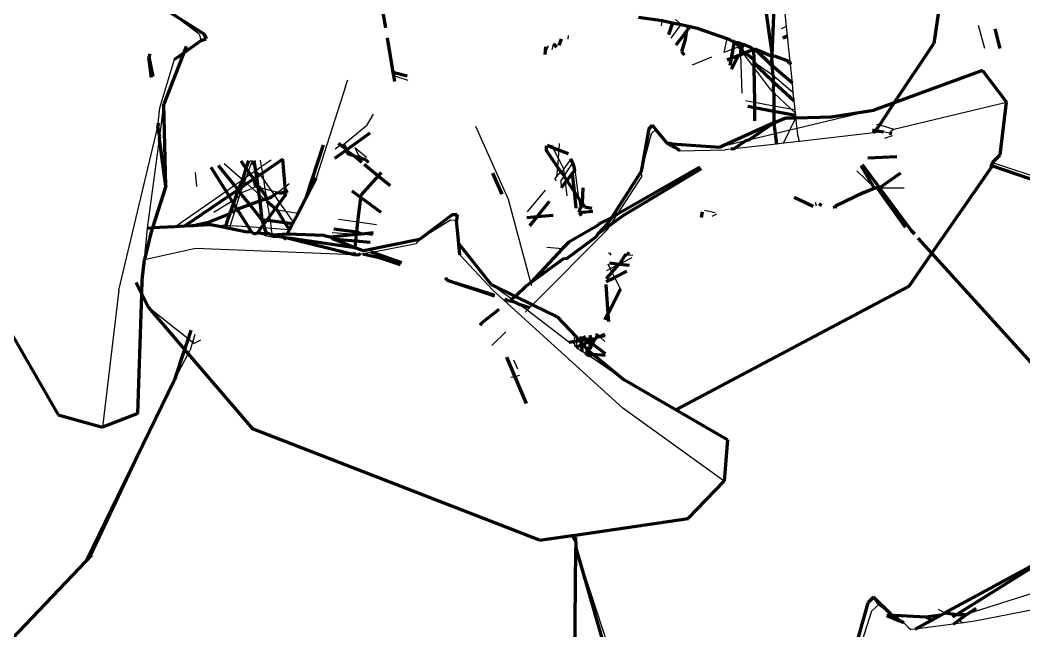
# Model space of a CAD drawing. Header units: millimetres. Extents: x 4307 to 31003, y 2809 to 20009.
# Drawn here: x 17306.02 to 17329.91, y 9336.18 to 9350.73 of the extents above; entities that cross this region are included whole.
import ezdxf

# ---------------------------------------------------------------- set-up
doc = ezdxf.new("R2010")
doc.units = ezdxf.units.MM
doc.layers.add('ProfileEdges', color=7, linetype='Continuous')

msp = doc.modelspace()

# ---------------------------------------------------------------- linework, layer by layer
for p, q in [((17324.261, 9350.574), (17324.162, 9351.529)), ((17310.282, 9350.391), (17309.594, 9350.908)), ((17321.624, 9350.74), (17321.756, 9350.621)), ((17321.286, 9350.593), (17321.303, 9350.719)), ((17321.514, 9350.301), (17321.756, 9350.621)), ((17321.914, 9350.504), (17321.894, 9350.592)), ((17321.936, 9350.583), (17321.914, 9350.504)), ((17324.261, 9350.574), (17324.133, 9350.522)), ((17324.284, 9350.353), (17324.261, 9350.574)), ((17328.983, 9350.05), (17328.831, 9350.601)), ((17310.282, 9350.391), (17310.334, 9350.245)), ((17319.069, 9350.361), (17319.062, 9350.271)), ((17322.84, 9350.293), (17322.773, 9349.955)), ((17324.349, 9349.733), (17324.284, 9350.353)), ((17318.515, 9349.908), (17318.6, 9350.125)), ((17318.719, 9350.163), (17318.681, 9350.018)), ((17322.985, 9350.04), (17322.773, 9349.955)), ((17323.117, 9350.093), (17322.985, 9350.04)), ((17323.117, 9350.093), (17323.012, 9350.181)), ((17323.168, 9350.113), (17323.117, 9350.093)), ((17323.168, 9350.113), (17323.166, 9350.173)), ((17323.245, 9350.144), (17323.168, 9350.113)), ((17323.209, 9350.072), (17323.168, 9350.113)), ((17309.347, 9348.637), (17309.7, 9349.796)), ((17322.475, 9349.844), (17322.017, 9349.656)), ((17323.209, 9348.985), (17323.176, 9349.911)), ((17323.485, 9349.605), (17323.238, 9349.936)), ((17323.927, 9349.415), (17323.483, 9349.73)), ((17323.888, 9349.067), (17323.485, 9349.605)), ((17324.352, 9349.702), (17324.349, 9349.733)), ((17324.355, 9349.673), (17324.352, 9349.702)), ((17324.402, 9349.224), (17324.355, 9349.673)), ((17314.907, 9349.409), (17315.248, 9349.3)), ((17324.425, 9348.997), (17323.966, 9349.382)), ((17313.765, 9349.145), (17313.071, 9346.96)), ((17313.765, 9349.145), (17313.822, 9349.302)), ((17323.888, 9349.067), (17323.939, 9349.019)), ((17324.425, 9348.997), (17324.402, 9349.224)), ((17323.965, 9348.995), (17324.366, 9348.617)), ((17324.446, 9348.8), (17324.425, 9348.997)), ((17309.31, 9348.276), (17309.347, 9348.637)), ((17309.349, 9347.948), (17309.444, 9348.724)), ((17323.288, 9348.811), (17323.498, 9348.773)), ((17323.498, 9348.773), (17323.964, 9348.689)), ((17323.964, 9348.689), (17324.366, 9348.617)), ((17324.366, 9348.617), (17324.467, 9348.599)), ((17324.366, 9348.617), (17324.476, 9348.514)), ((17324.467, 9348.599), (17324.446, 9348.8)), ((17324.476, 9348.514), (17324.467, 9348.599)), ((17326.814, 9348.128), (17329.499, 9348.772)), ((17314.425, 9348.49), (17314.266, 9348.22)), ((17324.344, 9348.105), (17324.488, 9348.398)), ((17324.481, 9348.463), (17324.476, 9348.514)), ((17324.488, 9348.398), (17324.481, 9348.463)), ((17324.514, 9348.146), (17324.488, 9348.398)), ((17326.343, 9348.586), (17324.514, 9348.146)), ((17308.369, 9344.298), (17309.302, 9348.196)), ((17313.721, 9347.767), (17314.266, 9348.22)), ((17317.649, 9346.452), (17316.869, 9348.196)), ((17321.15, 9348.122), (17321.043, 9348.018)), ((17324.514, 9348.146), (17324.344, 9348.105)), ((17324.53, 9347.991), (17324.514, 9348.146)), ((17326.408, 9348.251), (17326.488, 9348.237)), ((17326.488, 9348.237), (17326.814, 9348.128)), ((17326.753, 9348.088), (17326.814, 9348.128)), ((17309.055, 9345.771), (17309.342, 9347.891)), ((17321.043, 9348.018), (17320.803, 9347.12)), ((17323.994, 9348.021), (17323.359, 9347.868)), ((17324.344, 9348.105), (17323.994, 9348.021)), ((17324.193, 9347.795), (17324.344, 9348.105)), ((17324.571, 9347.838), (17324.53, 9347.991)), ((17326.342, 9348.041), (17324.571, 9347.838)), ((17326.568, 9348.066), (17326.342, 9348.041)), ((17326.711, 9348.039), (17326.568, 9348.066)), ((17326.779, 9347.976), (17326.596, 9347.905)), ((17326.753, 9348.088), (17326.711, 9348.039)), ((17313.523, 9347.66), (17313.651, 9347.756)), ((17313.651, 9347.756), (17313.721, 9347.767)), ((17313.989, 9347.693), (17314.066, 9347.522)), ((17313.989, 9347.693), (17314.269, 9347.467)), ((17318.668, 9347.756), (17318.704, 9347.685)), ((17318.704, 9347.685), (17318.827, 9347.441)), ((17318.856, 9347.79), (17318.843, 9347.631)), ((17321.722, 9347.612), (17322.801, 9347.635)), ((17323.285, 9347.85), (17322.683, 9347.705)), ((17322.938, 9347.651), (17322.801, 9347.635)), ((17324.024, 9347.775), (17323.012, 9347.66)), ((17324.193, 9347.795), (17324.024, 9347.775)), ((17324.571, 9347.838), (17324.193, 9347.795)), ((17311.763, 9347.239), (17311.997, 9347.402)), ((17314.066, 9347.522), (17314.259, 9347.404)), ((17318.827, 9347.441), (17318.81, 9347.236)), ((17318.843, 9347.631), (17318.827, 9347.441)), ((17318.827, 9347.441), (17318.962, 9347.177)), ((17318.962, 9347.177), (17319.131, 9347.408)), ((17311.313, 9346.926), (17310.876, 9347.307)), ((17311.455, 9347.122), (17311.532, 9347.333)), ((17311.501, 9347.378), (17311.549, 9347.38)), ((17311.549, 9347.38), (17311.532, 9347.333)), ((17311.532, 9347.333), (17311.609, 9347.223)), ((17311.622, 9347.141), (17311.763, 9347.239)), ((17311.739, 9347.389), (17311.763, 9347.239)), ((17311.763, 9347.239), (17311.788, 9347.084)), ((17318.81, 9347.236), (17318.791, 9346.997)), ((17318.891, 9347.118), (17318.962, 9347.177)), ((17318.98, 9347.03), (17318.962, 9347.177)), ((17318.98, 9347.03), (17319.168, 9347.32)), ((17319.233, 9347.169), (17319.201, 9347.243)), ((17319.324, 9346.481), (17319.233, 9347.169)), ((17329.164, 9347.339), (17331.461, 9346.569)), ((17310.193, 9347.096), (17310.22, 9346.765)), ((17311.124, 9346.794), (17311.313, 9346.926)), ((17311.313, 9346.926), (17311.408, 9346.992)), ((17311.367, 9346.879), (17311.313, 9346.926)), ((17311.367, 9346.879), (17311.408, 9346.992)), ((17311.408, 9346.992), (17311.455, 9347.122)), ((17311.408, 9346.992), (17311.502, 9347.057)), ((17311.502, 9347.057), (17311.622, 9347.141)), ((17311.622, 9347.141), (17311.733, 9347.046)), ((17311.733, 9347.046), (17311.813, 9346.931)), ((17311.788, 9347.084), (17311.813, 9346.931)), ((17311.813, 9346.931), (17311.995, 9346.671)), ((17311.813, 9346.931), (17311.849, 9346.711)), ((17318.748, 9346.947), (17318.791, 9346.997)), ((17318.748, 9346.947), (17318.782, 9346.9)), ((17318.791, 9346.997), (17318.891, 9347.118)), ((17318.889, 9346.889), (17318.98, 9347.03)), ((17320.238, 9346.104), (17320.813, 9346.989)), ((17320.803, 9347.12), (17320.813, 9346.989)), ((17325.935, 9347.139), (17326.345, 9346.752)), ((17310.924, 9346.655), (17311.124, 9346.794)), ((17311.27, 9346.61), (17311.327, 9346.769)), ((17311.55, 9346.72), (17311.27, 9346.61)), ((17311.327, 9346.769), (17311.367, 9346.879)), ((17311.42, 9346.833), (17311.367, 9346.879)), ((17311.55, 9346.72), (17311.42, 9346.833)), ((17311.631, 9346.77), (17311.55, 9346.72)), ((17311.708, 9346.582), (17311.55, 9346.72)), ((17311.725, 9346.745), (17311.849, 9346.711)), ((17311.849, 9346.711), (17311.995, 9346.671)), ((17311.849, 9346.711), (17311.878, 9346.529)), ((17312.153, 9346.627), (17312.33, 9346.761)), ((17312.33, 9346.761), (17312.426, 9346.833)), ((17318.096, 9346.16), (17318.528, 9346.682)), ((17318.889, 9346.889), (17318.901, 9346.736)), ((17319.04, 9346.543), (17319, 9346.866)), ((17326.478, 9346.734), (17327.062, 9346.733)), ((17309.709, 9345.807), (17310.924, 9346.655)), ((17311.133, 9346.459), (17311.071, 9346.42)), ((17311.24, 9346.526), (17311.133, 9346.459)), ((17311.24, 9346.526), (17311.16, 9346.277)), ((17311.25, 9346.555), (17311.24, 9346.526)), ((17311.25, 9346.555), (17311.27, 9346.61)), ((17311.84, 9346.466), (17311.708, 9346.582)), ((17311.896, 9346.418), (17311.84, 9346.466)), ((17311.995, 9346.671), (17312.153, 9346.627)), ((17311.995, 9346.671), (17312.069, 9346.564)), ((17312.069, 9346.564), (17312.2, 9346.378)), ((17312.225, 9346.608), (17312.346, 9346.575)), ((17318.173, 9344.505), (17317.649, 9346.452)), ((17319.361, 9346.254), (17319.324, 9346.481)), ((17311.071, 9346.42), (17310.637, 9346.149)), ((17311.16, 9346.277), (17311.138, 9346.208)), ((17311.896, 9346.418), (17311.956, 9346.049)), ((17312.139, 9346.206), (17312.34, 9346.176)), ((17312.2, 9346.378), (17312.34, 9346.176)), ((17324.979, 9346.299), (17324.956, 9346.388)), ((17311.123, 9346.162), (17311.019, 9345.837)), ((17311.956, 9346.049), (17311.972, 9345.949)), ((17312.34, 9346.176), (17312.639, 9346.132)), ((17312.34, 9346.176), (17312.525, 9345.913)), ((17313.601, 9345.991), (17314.064, 9345.923)), ((17316.265, 9345.965), (17315.528, 9345.5)), ((17316.407, 9345.955), (17316.265, 9345.965)), ((17320.081, 9345.862), (17320.238, 9346.104)), ((17322.567, 9346.136), (17322.31, 9346.192)), ((17322.6, 9346.11), (17322.485, 9346.051)), ((17308.98, 9345.03), (17309.055, 9345.771)), ((17310.84, 9345.849), (17310.917, 9345.844)), ((17310.917, 9345.844), (17311.019, 9345.837)), ((17311.019, 9345.837), (17310.996, 9345.765)), ((17311.019, 9345.837), (17311.453, 9345.809)), ((17311.453, 9345.809), (17311.764, 9345.789)), ((17311.764, 9345.789), (17311.831, 9345.785)), ((17311.831, 9345.785), (17312.001, 9345.774)), ((17311.972, 9345.949), (17312.001, 9345.774)), ((17312.001, 9345.774), (17312.437, 9345.745)), ((17312.028, 9345.603), (17312.001, 9345.774)), ((17314.064, 9345.923), (17314.502, 9345.858)), ((17318.22, 9343.948), (17320.003, 9345.742)), ((17320.003, 9345.742), (17320.081, 9345.862)), ((17311.861, 9345.59), (17311.732, 9345.653)), ((17312.036, 9345.554), (17311.861, 9345.59)), ((17312.028, 9345.603), (17312.036, 9345.554)), ((17312.337, 9345.553), (17312.036, 9345.554)), ((17313.451, 9345.673), (17314.03, 9345.627)), ((17315.528, 9345.5), (17315.45, 9345.404)), ((17308.98, 9345.03), (17310.2, 9345.296)), ((17310.2, 9345.296), (17313.975, 9345.142)), ((17314.4, 9345.199), (17315.45, 9345.404)), ((17318.556, 9345.322), (17318.932, 9345.287)), ((17314.125, 9345.172), (17314.177, 9345.16)), ((17314.177, 9345.16), (17314.371, 9345.209)), ((17316.491, 9345.134), (17317.274, 9344.294)), ((17320.022, 9345.183), (17320.081, 9345.177)), ((17320.091, 9345.153), (17320.06, 9345.131)), ((17320.582, 9345.07), (17320.289, 9344.919)), ((17320.468, 9345.14), (17320.602, 9345.128)), ((17320.068, 9344.805), (17319.977, 9344.759)), ((17320.009, 9344.922), (17320.068, 9344.805)), ((17320.265, 9344.907), (17320.068, 9344.805)), ((17320.068, 9344.805), (17320.107, 9344.727)), ((17320.107, 9344.727), (17320.171, 9344.6)), ((17320.171, 9344.6), (17320.312, 9344.319)), ((17308.369, 9344.298), (17307.984, 9341.032)), ((17317.724, 9344.08), (17317.237, 9344.43)), ((17320.371, 9341.489), (17317.274, 9344.294)), ((17318.201, 9344.401), (17318.18, 9344.48)), ((17317.779, 9344.02), (17317.724, 9344.08)), ((17310.02, 9343.136), (17309.078, 9343.885)), ((17318.09, 9343.817), (17317.874, 9343.972)), ((17318.042, 9343.769), (17318.09, 9343.817)), ((17318.09, 9343.817), (17318.152, 9343.88)), ((17319.085, 9343.057), (17318.09, 9343.817)), ((17318.152, 9343.88), (17318.22, 9343.948)), ((17310.125, 9343.053), (17310.02, 9343.136)), ((17310.185, 9343.241), (17310.125, 9343.053)), ((17310.313, 9343.109), (17310.162, 9343.024)), ((17317.253, 9342.975), (17317.582, 9343.306)), ((17319.209, 9343.164), (17319.214, 9343.079)), ((17319.276, 9343.09), (17319.265, 9343.173)), ((17319.457, 9343.169), (17319.453, 9343.203)), ((17319.475, 9343.025), (17319.463, 9343.122)), ((17319.758, 9343.217), (17319.721, 9343.245)), ((17319.941, 9343.077), (17319.822, 9343.181)), ((17310.125, 9343.053), (17310.06, 9342.849)), ((17310.162, 9343.024), (17310.125, 9343.053)), ((17319.219, 9343.007), (17319.137, 9343.066)), ((17319.214, 9343.079), (17319.219, 9343.007)), ((17319.219, 9343.007), (17319.222, 9342.963)), ((17319.268, 9342.932), (17319.222, 9342.963)), ((17319.268, 9342.932), (17319.276, 9343.09)), ((17319.268, 9342.932), (17319.403, 9342.839)), ((17319.486, 9342.932), (17319.475, 9343.025)), ((17319.502, 9342.803), (17319.486, 9342.932)), ((17309.696, 9342.158), (17310.025, 9342.777)), ((17310.025, 9342.777), (17310.06, 9342.849)), ((17317.763, 9342.639), (17317.86, 9342.42)), ((17319.482, 9342.785), (17319.403, 9342.839)), ((17320.401, 9342.158), (17319.563, 9342.73)), ((17307.733, 9337.987), (17309.696, 9342.158)), ((17317.796, 9342.234), (17317.705, 9342.214)), ((17317.909, 9342.26), (17317.796, 9342.234)), ((17322.78, 9339.747), (17320.371, 9341.489)), ((17319.23, 9338.463), (17319.247, 9338.405)), ((17319.246, 9338.163), (17320.039, 9335.735)), ((17334.394, 9337.507), (17328.744, 9336.411)), ((17330.328, 9337.145), (17328.582, 9336.587)), ((17326.451, 9336.802), (17326.33, 9336.983)), ((17325.87, 9335.312), (17326.29, 9336.655)), ((17326.29, 9336.655), (17326.451, 9336.802)), ((17326.779, 9336.551), (17326.451, 9336.802)), ((17327.87, 9336.695), (17328.031, 9336.61)), ((17328.362, 9336.434), (17328.471, 9336.376)), ((17328.744, 9336.411), (17328.471, 9336.376)), ((17327.155, 9336.27), (17327.056, 9336.376)), ((17327.155, 9336.27), (17327.223, 9336.213)), ((17327.324, 9336.226), (17327.223, 9336.213)), ((17328.235, 9336.345), (17327.324, 9336.226)), ((17328.471, 9336.376), (17328.235, 9336.345))]:
    msp.add_line(p, q)
at = {"layer": 'ProfileEdges', "lineweight": 211}
for p, q in [((17328.937, 9358.08), (17327.767, 9350.174)), ((17323.724, 9351.274), (17323.921, 9349.895)), ((17314.609, 9351.19), (17314.717, 9350.546)), ((17323.921, 9349.895), (17323.97, 9351.03)), ((17309.594, 9350.908), (17310.399, 9350.402)), ((17320.741, 9350.798), (17321.303, 9350.719)), ((17321.303, 9350.719), (17321.547, 9350.666)), ((17321.547, 9350.666), (17321.457, 9350.374)), ((17321.547, 9350.666), (17321.756, 9350.621)), ((17321.756, 9350.621), (17321.894, 9350.592)), ((17321.874, 9350.452), (17321.914, 9350.504)), ((17321.894, 9350.592), (17321.969, 9350.576)), ((17321.969, 9350.576), (17321.914, 9350.504)), ((17321.969, 9350.576), (17322.139, 9350.539)), ((17322.139, 9350.539), (17322.84, 9350.293)), ((17329.347, 9350.052), (17329.228, 9350.521)), ((17310.334, 9350.245), (17310.45, 9350.282)), ((17310.399, 9350.402), (17310.45, 9350.282)), ((17314.756, 9350.309), (17314.893, 9349.492)), ((17318.85, 9350.13), (17318.91, 9350.281)), ((17321.638, 9350.142), (17321.874, 9350.452)), ((17321.848, 9350.27), (17321.766, 9349.977)), ((17321.874, 9350.452), (17321.848, 9350.27)), ((17322.84, 9350.293), (17322.909, 9350.268)), ((17322.909, 9350.268), (17322.951, 9350.232)), ((17324.174, 9350.309), (17324.284, 9350.353)), ((17309.918, 9349.95), (17310.334, 9350.245)), ((17309.978, 9350.103), (17309.918, 9349.95)), ((17318.531, 9350.09), (17318.515, 9349.908)), ((17318.719, 9350.163), (17318.787, 9350.089)), ((17322.985, 9350.04), (17322.944, 9349.818)), ((17322.951, 9350.232), (17323.02, 9350.226)), ((17323.012, 9350.181), (17322.985, 9350.04)), ((17323.02, 9350.226), (17323.012, 9350.181)), ((17323.02, 9350.226), (17323.042, 9350.198)), ((17323.042, 9350.198), (17323.112, 9350.193)), ((17323.112, 9350.193), (17323.137, 9350.162)), ((17323.112, 9350.193), (17323.166, 9350.173)), ((17323.137, 9350.162), (17323.117, 9350.093)), ((17323.117, 9350.093), (17323.189, 9350.033)), ((17323.166, 9350.173), (17323.245, 9350.144)), ((17323.173, 9350), (17323.189, 9350.033)), ((17323.189, 9350.033), (17323.209, 9350.072)), ((17323.189, 9350.033), (17323.238, 9349.936)), ((17323.209, 9350.072), (17323.245, 9350.144)), ((17323.245, 9350.144), (17323.405, 9350.085)), ((17323.283, 9349.954), (17323.479, 9350.032)), ((17323.405, 9350.085), (17323.479, 9350.032)), ((17323.478, 9350.058), (17323.479, 9350.032)), ((17323.479, 9350.032), (17323.513, 9350.045)), ((17323.479, 9350.032), (17323.482, 9349.787)), ((17323.513, 9350.045), (17323.919, 9349.641)), ((17323.513, 9350.045), (17323.92, 9349.866)), ((17326.824, 9348.762), (17327.767, 9350.174)), ((17309.114, 9349.922), (17309.086, 9349.843)), ((17309.149, 9349.365), (17309.086, 9349.843)), ((17309.086, 9349.843), (17309.178, 9349.388)), ((17309.918, 9349.95), (17309.444, 9348.724)), ((17309.7, 9349.796), (17309.8, 9349.864)), ((17309.8, 9349.864), (17309.918, 9349.95)), ((17321.766, 9349.977), (17321.824, 9349.904)), ((17322.851, 9349.782), (17322.944, 9349.818)), ((17322.944, 9349.818), (17322.911, 9349.648)), ((17322.944, 9349.818), (17323.116, 9349.887)), ((17322.951, 9349.56), (17323.116, 9349.887)), ((17323.116, 9349.887), (17323.176, 9349.911)), ((17323.176, 9349.911), (17323.173, 9350)), ((17323.176, 9349.911), (17323.238, 9349.936)), ((17323.238, 9349.936), (17323.283, 9349.954)), ((17323.283, 9349.954), (17323.482, 9349.787)), ((17323.482, 9349.787), (17323.483, 9349.73)), ((17323.915, 9349.762), (17323.92, 9349.866)), ((17323.92, 9349.866), (17323.921, 9349.895)), ((17323.92, 9349.866), (17323.967, 9349.878)), ((17323.967, 9349.878), (17324.28, 9349.763)), ((17323.483, 9349.73), (17323.601, 9349.583)), ((17323.483, 9349.73), (17323.485, 9349.605)), ((17323.485, 9349.605), (17323.498, 9348.773)), ((17323.931, 9349.278), (17323.601, 9349.583)), ((17323.915, 9349.762), (17323.919, 9349.641)), ((17323.919, 9349.641), (17323.927, 9349.415)), ((17324.402, 9349.224), (17323.919, 9349.641)), ((17324.28, 9349.763), (17324.349, 9349.733)), ((17324.28, 9349.763), (17324.32, 9349.714)), ((17324.32, 9349.714), (17324.352, 9349.702)), ((17324.355, 9349.673), (17324.349, 9349.733)), ((17314.893, 9349.492), (17315.231, 9349.399)), ((17314.893, 9349.492), (17314.907, 9349.409)), ((17314.907, 9349.409), (17314.93, 9349.265)), ((17323.966, 9349.382), (17323.927, 9349.415)), ((17323.966, 9349.382), (17323.931, 9349.278)), ((17328.927, 9349.53), (17326.824, 9348.762)), ((17328.927, 9349.53), (17329.499, 9348.772)), ((17323.965, 9349.246), (17323.931, 9349.278)), ((17323.965, 9349.246), (17323.939, 9349.019)), ((17324.446, 9348.8), (17323.965, 9349.246)), ((17323.939, 9349.019), (17323.965, 9348.995)), ((17323.965, 9348.995), (17323.964, 9348.689)), ((17309.488, 9346.776), (17309.444, 9348.724)), ((17323.346, 9348.682), (17323.43, 9348.663)), ((17323.43, 9348.663), (17323.5, 9348.65)), ((17323.498, 9348.773), (17323.5, 9348.65)), ((17323.5, 9348.65), (17323.505, 9348.328)), ((17323.5, 9348.65), (17323.964, 9348.562)), ((17323.964, 9348.689), (17323.964, 9348.562)), ((17326.824, 9348.762), (17326.343, 9348.586)), ((17326.488, 9348.237), (17326.824, 9348.762)), ((17329.345, 9347.523), (17329.499, 9348.772)), ((17323.964, 9348.562), (17323.963, 9348.278)), ((17323.963, 9348.278), (17324.248, 9348.402)), ((17323.964, 9348.562), (17324.481, 9348.463)), ((17324.248, 9348.402), (17324.488, 9348.398)), ((17324.488, 9348.398), (17325.326, 9348.421)), ((17325.326, 9348.421), (17326.343, 9348.586)), ((17309.31, 9348.276), (17309.302, 9348.196)), ((17309.349, 9347.948), (17309.302, 9348.196)), ((17320.988, 9348.135), (17320.803, 9347.12)), ((17320.988, 9348.135), (17321.074, 9348.229)), ((17321.15, 9348.122), (17321.074, 9348.229)), ((17321.428, 9347.788), (17321.15, 9348.122)), ((17323.963, 9348.278), (17322.683, 9347.705)), ((17323.359, 9347.868), (17323.963, 9348.278)), ((17323.963, 9348.278), (17323.994, 9348.021)), ((17326.312, 9348.115), (17326.383, 9348.102)), ((17326.383, 9348.102), (17326.488, 9348.237)), ((17309.342, 9347.891), (17309.349, 9347.948)), ((17309.488, 9346.776), (17309.342, 9347.891)), ((17313.781, 9347.634), (17314.357, 9348.047)), ((17323.994, 9348.021), (17324.024, 9347.775)), ((17326.342, 9348.041), (17326.383, 9348.102)), ((17326.383, 9348.102), (17326.568, 9348.066)), ((17326.711, 9348.039), (17326.767, 9348.029)), ((17313.239, 9347.746), (17312.825, 9346.488)), ((17313.512, 9347.441), (17313.781, 9347.634)), ((17313.597, 9347.801), (17313.651, 9347.756)), ((17313.651, 9347.756), (17313.77, 9347.659)), ((17313.721, 9347.767), (17313.77, 9347.659)), ((17313.77, 9347.659), (17313.781, 9347.634)), ((17313.781, 9347.634), (17313.821, 9347.545)), ((17313.781, 9347.634), (17313.965, 9347.499)), ((17318.542, 9347.733), (17318.542, 9347.629)), ((17318.704, 9347.685), (17318.568, 9347.738)), ((17318.843, 9347.631), (17318.704, 9347.685)), ((17321.428, 9347.788), (17321.505, 9347.805)), ((17321.536, 9347.723), (17321.428, 9347.788)), ((17321.505, 9347.805), (17321.533, 9347.781)), ((17321.533, 9347.781), (17322.683, 9347.705)), ((17321.536, 9347.723), (17321.622, 9347.691)), ((17321.722, 9347.612), (17321.622, 9347.691)), ((17323.012, 9347.66), (17322.938, 9347.651)), ((17323.012, 9347.66), (17323.285, 9347.85)), ((17323.359, 9347.868), (17323.285, 9347.85)), ((17312.275, 9347.416), (17311.788, 9347.084)), ((17312.33, 9346.761), (17312.275, 9347.416)), ((17313.965, 9347.499), (17313.821, 9347.545)), ((17314.002, 9347.469), (17313.965, 9347.499)), ((17314.259, 9347.404), (17314.002, 9347.469)), ((17314.002, 9347.469), (17314.152, 9347.345)), ((17314.259, 9347.404), (17314.31, 9347.339)), ((17318.81, 9347.236), (17318.542, 9347.629)), ((17319.075, 9347.54), (17318.843, 9347.631)), ((17319.119, 9347.435), (17319.131, 9347.408)), ((17319.131, 9347.408), (17319.168, 9347.32)), ((17326.2, 9347.447), (17326.891, 9347.482)), ((17329.164, 9347.339), (17329.345, 9347.523)), ((17310.924, 9346.655), (17310.574, 9347.214)), ((17311.124, 9346.794), (17310.748, 9347.268)), ((17311.398, 9347.203), (17311.281, 9347.367)), ((17311.398, 9347.203), (17311.313, 9346.926)), ((17311.459, 9347.376), (17311.398, 9347.203)), ((17311.455, 9347.122), (17311.398, 9347.203)), ((17311.585, 9347.382), (17311.609, 9347.223)), ((17311.609, 9347.223), (17311.622, 9347.141)), ((17314.215, 9347.294), (17314.548, 9347.021)), ((17318.891, 9347.118), (17318.81, 9347.236)), ((17319.168, 9347.32), (17319.201, 9347.243)), ((17319.201, 9347.243), (17319.216, 9347.148)), ((17319.233, 9347.169), (17319.216, 9347.148)), ((17322.2, 9347.228), (17320.238, 9346.104)), ((17320.375, 9346.076), (17322.24, 9347.196)), ((17326.345, 9346.752), (17326.04, 9347.261)), ((17326.064, 9347.289), (17326.478, 9346.734)), ((17327.723, 9345.18), (17329.162, 9347.259)), ((17329.105, 9347.279), (17329.162, 9347.259)), ((17329.162, 9347.259), (17329.164, 9347.339)), ((17329.162, 9347.259), (17331.74, 9346.369)), ((17311.313, 9346.926), (17311.212, 9346.683)), ((17311.583, 9346.944), (17311.42, 9346.833)), ((17311.502, 9347.057), (17311.455, 9347.122)), ((17311.583, 9346.944), (17311.502, 9347.057)), ((17311.646, 9346.986), (17311.583, 9346.944)), ((17311.631, 9346.77), (17311.583, 9346.944)), ((17311.622, 9347.141), (17311.646, 9346.986)), ((17311.733, 9347.046), (17311.646, 9346.986)), ((17311.646, 9346.986), (17311.681, 9346.757)), ((17311.788, 9347.084), (17311.733, 9347.046)), ((17313.071, 9346.96), (17312.825, 9346.488)), ((17314.548, 9347.021), (17314.136, 9346.558)), ((17314.615, 9347.096), (17314.548, 9347.021)), ((17314.548, 9347.021), (17314.827, 9346.791)), ((17317.267, 9347.082), (17317.486, 9346.579)), ((17318.98, 9347.03), (17318.891, 9347.118)), ((17318.986, 9346.977), (17318.98, 9347.03)), ((17319.033, 9346.909), (17318.986, 9346.977)), ((17319.16, 9347.073), (17319.033, 9346.909)), ((17319.216, 9347.148), (17319.16, 9347.073)), ((17319.16, 9347.073), (17319.206, 9346.655)), ((17320.803, 9347.12), (17320.096, 9346.023)), ((17326.478, 9346.734), (17326.981, 9347.088)), ((17309.488, 9346.776), (17309.176, 9345.777)), ((17311.212, 9346.683), (17310.995, 9346.542)), ((17311.212, 9346.683), (17311.124, 9346.794)), ((17311.212, 9346.683), (17311.133, 9346.459)), ((17311.327, 9346.769), (17311.212, 9346.683)), ((17311.27, 9346.61), (17311.212, 9346.683)), ((17311.42, 9346.833), (17311.327, 9346.769)), ((17311.631, 9346.77), (17311.681, 9346.757)), ((17311.681, 9346.757), (17311.725, 9346.745)), ((17311.681, 9346.757), (17311.708, 9346.582)), ((17311.878, 9346.529), (17311.725, 9346.745)), ((17312.339, 9346.65), (17312.33, 9346.761)), ((17319, 9346.866), (17318.901, 9346.736)), ((17319.033, 9346.909), (17319, 9346.866)), ((17319.206, 9346.655), (17319.033, 9346.909)), ((17319.417, 9346.735), (17319.396, 9346.376)), ((17326.106, 9346.626), (17326.365, 9346.734)), ((17326.345, 9346.752), (17326.365, 9346.734)), ((17326.365, 9346.734), (17326.417, 9346.734)), ((17327.094, 9345.787), (17326.417, 9346.734)), ((17326.417, 9346.734), (17326.478, 9346.734)), ((17326.478, 9346.734), (17327.24, 9345.713)), ((17310.995, 9346.542), (17309.938, 9345.82)), ((17310.995, 9346.542), (17310.924, 9346.655)), ((17311.071, 9346.42), (17310.995, 9346.542)), ((17311.133, 9346.459), (17311.101, 9346.371)), ((17311.487, 9346.336), (17311.27, 9346.61)), ((17311.708, 9346.582), (17311.732, 9346.426)), ((17311.732, 9346.426), (17311.84, 9346.466)), ((17311.84, 9346.466), (17311.886, 9346.483)), ((17311.886, 9346.483), (17311.878, 9346.529)), ((17311.896, 9346.418), (17311.886, 9346.483)), ((17311.886, 9346.483), (17311.914, 9346.479)), ((17311.914, 9346.479), (17312.007, 9346.517)), ((17312.007, 9346.517), (17312.069, 9346.564)), ((17312.069, 9346.564), (17312.153, 9346.627)), ((17312.153, 9346.627), (17312.225, 9346.608)), ((17312.346, 9346.575), (17312.2, 9346.378)), ((17312.225, 9346.608), (17312.339, 9346.65)), ((17312.339, 9346.65), (17312.393, 9346.67)), ((17312.346, 9346.575), (17312.339, 9346.65)), ((17312.825, 9346.488), (17312.639, 9346.132)), ((17313.917, 9346.663), (17314.13, 9346.506)), ((17314.064, 9345.923), (17314.13, 9346.506)), ((17314.13, 9346.506), (17314.136, 9346.558)), ((17314.13, 9346.506), (17314.605, 9346.155)), ((17319.206, 9346.655), (17319.251, 9346.251)), ((17319.324, 9346.481), (17319.206, 9346.655)), ((17319.396, 9346.376), (17319.324, 9346.481)), ((17324.899, 9346.292), (17324.449, 9346.503)), ((17326.106, 9346.626), (17325.427, 9346.296)), ((17311.101, 9346.371), (17311.029, 9346.168)), ((17311.101, 9346.371), (17311.071, 9346.42)), ((17311.16, 9346.277), (17311.101, 9346.371)), ((17311.138, 9346.208), (17311.123, 9346.162)), ((17311.138, 9346.208), (17311.191, 9346.227)), ((17311.191, 9346.227), (17311.16, 9346.277)), ((17311.191, 9346.227), (17311.487, 9346.336)), ((17311.453, 9345.809), (17311.191, 9346.227)), ((17311.487, 9346.336), (17311.732, 9346.426)), ((17311.774, 9345.975), (17311.487, 9346.336)), ((17311.732, 9346.426), (17311.774, 9345.975)), ((17311.896, 9346.418), (17312.099, 9346.241)), ((17312.099, 9346.241), (17311.956, 9346.049)), ((17312.2, 9346.378), (17312.099, 9346.241)), ((17312.139, 9346.206), (17312.099, 9346.241)), ((17312.326, 9345.902), (17312.139, 9346.206)), ((17318.614, 9346.405), (17318.325, 9346.048)), ((17319.327, 9346.146), (17319.361, 9346.254)), ((17319.396, 9346.376), (17319.361, 9346.254)), ((17319.465, 9346.274), (17319.396, 9346.376)), ((17319.626, 9346.245), (17319.465, 9346.274)), ((17325.089, 9346.357), (17325.044, 9346.306)), ((17325.377, 9346.267), (17325.427, 9346.296)), ((17325.427, 9346.296), (17325.42, 9346.25)), ((17311.011, 9346.117), (17310.536, 9345.927)), ((17310.958, 9345.968), (17310.917, 9345.844)), ((17311.011, 9346.117), (17310.958, 9345.968)), ((17311.011, 9346.117), (17311.029, 9346.168)), ((17311.029, 9346.168), (17311.123, 9346.162)), ((17311.774, 9345.975), (17311.819, 9345.864)), ((17311.89, 9345.959), (17311.774, 9345.975)), ((17311.89, 9345.959), (17311.819, 9345.864)), ((17311.956, 9346.049), (17311.89, 9345.959)), ((17311.972, 9345.949), (17311.89, 9345.959)), ((17312.639, 9346.132), (17312.525, 9345.913)), ((17316.303, 9346.088), (17315.528, 9345.5)), ((17316.423, 9346.088), (17316.303, 9346.088)), ((17316.423, 9346.088), (17316.407, 9345.955)), ((17318.086, 9346.024), (17318.325, 9346.048)), ((17318.325, 9346.048), (17318.149, 9345.83)), ((17318.325, 9346.048), (17318.712, 9346.086)), ((17319.327, 9346.146), (17319.655, 9346.178)), ((17319.327, 9346.146), (17319.378, 9346.075)), ((17320.096, 9346.023), (17319.786, 9345.869)), ((17320.096, 9346.023), (17320.014, 9345.894)), ((17320.081, 9345.862), (17320.375, 9346.076)), ((17320.238, 9346.104), (17320.096, 9346.023)), ((17322.255, 9346.161), (17322.229, 9346.026)), ((17309.055, 9345.771), (17309.176, 9345.777)), ((17309.176, 9345.777), (17309.137, 9345.653)), ((17309.709, 9345.807), (17309.176, 9345.777)), ((17309.938, 9345.82), (17309.709, 9345.807)), ((17310.113, 9345.83), (17309.938, 9345.82)), ((17310.113, 9345.83), (17310.536, 9345.927)), ((17310.392, 9345.846), (17310.113, 9345.83)), ((17310.392, 9345.846), (17310.536, 9345.927)), ((17310.554, 9345.855), (17310.392, 9345.846)), ((17310.897, 9345.785), (17310.554, 9345.855)), ((17310.917, 9345.844), (17310.897, 9345.785)), ((17310.996, 9345.765), (17310.897, 9345.785)), ((17311.416, 9345.68), (17310.996, 9345.765)), ((17311.529, 9345.688), (17311.453, 9345.809)), ((17311.764, 9345.789), (17311.671, 9345.664)), ((17311.819, 9345.864), (17311.764, 9345.789)), ((17311.819, 9345.864), (17311.831, 9345.785)), ((17311.831, 9345.785), (17311.883, 9345.65)), ((17312.326, 9345.902), (17311.972, 9345.949)), ((17312.506, 9345.878), (17312.326, 9345.902)), ((17312.437, 9345.745), (17312.326, 9345.902)), ((17312.437, 9345.745), (17312.377, 9345.631)), ((17312.506, 9345.878), (17312.437, 9345.745)), ((17312.525, 9345.913), (17312.506, 9345.878)), ((17314.036, 9345.674), (17313.486, 9345.747)), ((17314.036, 9345.674), (17314.064, 9345.923)), ((17316.464, 9345.403), (17316.407, 9345.955)), ((17319.77, 9345.836), (17319.082, 9345.442)), ((17320.014, 9345.894), (17319.77, 9345.636)), ((17319.77, 9345.836), (17319.786, 9345.869)), ((17319.77, 9345.636), (17320.081, 9345.862)), ((17309.137, 9345.653), (17308.98, 9345.03)), ((17311.529, 9345.688), (17311.416, 9345.68)), ((17311.551, 9345.652), (17311.529, 9345.688)), ((17311.648, 9345.633), (17311.551, 9345.652)), ((17311.671, 9345.664), (17311.648, 9345.633)), ((17311.732, 9345.653), (17311.671, 9345.664)), ((17311.855, 9345.632), (17311.732, 9345.653)), ((17311.883, 9345.65), (17311.855, 9345.632)), ((17311.883, 9345.65), (17311.861, 9345.59)), ((17311.954, 9345.635), (17311.883, 9345.65)), ((17311.954, 9345.635), (17312.028, 9345.603)), ((17312.377, 9345.631), (17312.028, 9345.603)), ((17312.028, 9345.603), (17312.337, 9345.553)), ((17312.337, 9345.553), (17312.308, 9345.499)), ((17312.337, 9345.553), (17312.414, 9345.537)), ((17313.263, 9345.596), (17312.377, 9345.631)), ((17313.994, 9345.305), (17312.414, 9345.537)), ((17312.414, 9345.537), (17313.975, 9345.142)), ((17313.263, 9345.596), (17313.401, 9345.565)), ((17313.401, 9345.565), (17314.03, 9345.627)), ((17313.401, 9345.565), (17313.488, 9345.506)), ((17313.53, 9345.503), (17313.488, 9345.506)), ((17314.012, 9345.462), (17313.53, 9345.503)), ((17313.53, 9345.503), (17313.994, 9345.305)), ((17314.012, 9345.462), (17314.03, 9345.627)), ((17314.03, 9345.627), (17314.036, 9345.674)), ((17314.03, 9345.627), (17314.14, 9345.637)), ((17314.14, 9345.637), (17314.036, 9345.674)), ((17314.14, 9345.637), (17314.239, 9345.647)), ((17315.528, 9345.5), (17314.193, 9345.232)), ((17314.239, 9345.647), (17314.435, 9345.666)), ((17314.42, 9345.623), (17314.239, 9345.647)), ((17319.031, 9345.051), (17319.739, 9345.575)), ((17319.77, 9345.636), (17319.739, 9345.575)), ((17327.314, 9345.631), (17327.24, 9345.713)), ((17327.723, 9345.18), (17327.399, 9345.537)), ((17313.994, 9345.305), (17314.012, 9345.462)), ((17314.193, 9345.232), (17313.994, 9345.305)), ((17314.354, 9345.434), (17314.012, 9345.462)), ((17316.464, 9345.403), (17317.237, 9344.43)), ((17316.491, 9345.134), (17316.464, 9345.403)), ((17318.932, 9345.287), (17318.18, 9344.48)), ((17319.082, 9345.442), (17318.932, 9345.287)), ((17308.931, 9344.543), (17308.98, 9345.03)), ((17313.975, 9345.142), (17313.982, 9345.202)), ((17313.975, 9345.142), (17314.087, 9345.138)), ((17314.087, 9345.138), (17314.125, 9345.172)), ((17314.177, 9345.16), (17314.565, 9345.078)), ((17314.371, 9345.209), (17314.4, 9345.199)), ((17314.4, 9345.199), (17315.103, 9344.954)), ((17314.565, 9345.078), (17315.069, 9344.909)), ((17318.18, 9344.48), (17318.973, 9345.057)), ((17318.973, 9345.057), (17319.031, 9345.051)), ((17320.428, 9345.144), (17320.289, 9344.919)), ((17320.428, 9345.144), (17320.468, 9345.14)), ((17320.513, 9345.191), (17320.468, 9345.14)), ((17327.179, 9344.393), (17327.723, 9345.18)), ((17331.101, 9341.45), (17327.723, 9345.18)), ((17320.054, 9344.944), (17320.289, 9344.919)), ((17320.265, 9344.907), (17320.107, 9344.727)), ((17320.289, 9344.919), (17320.265, 9344.907)), ((17320.289, 9344.919), (17320.519, 9344.895)), ((17308.919, 9344.205), (17308.931, 9344.543)), ((17316.136, 9344.593), (17316.183, 9344.537)), ((17316.183, 9344.537), (17317.316, 9344.159)), ((17316.183, 9344.537), (17317.308, 9344.184)), ((17319.97, 9344.499), (17320.171, 9344.6)), ((17320.107, 9344.727), (17319.972, 9344.572)), ((17320.171, 9344.6), (17320.466, 9344.749)), ((17308.919, 9344.205), (17308.783, 9344.479)), ((17317.811, 9344.149), (17317.237, 9344.43)), ((17318.073, 9344.402), (17317.811, 9344.149)), ((17318.073, 9344.402), (17318.18, 9344.48)), ((17320.022, 9343.739), (17319.968, 9344.43)), ((17320.022, 9343.739), (17320.312, 9344.319)), ((17327.179, 9344.393), (17321.631, 9341.443)), ((17308.822, 9341.361), (17308.919, 9344.205)), ((17309.078, 9343.885), (17308.919, 9344.205)), ((17317.661, 9344.03), (17317.567, 9344.093)), ((17317.661, 9344.03), (17317.688, 9344.051)), ((17317.724, 9344.08), (17317.688, 9344.051)), ((17317.688, 9344.051), (17317.779, 9344.02)), ((17317.811, 9344.149), (17317.724, 9344.08)), ((17318.22, 9343.948), (17317.811, 9344.149)), ((17305.425, 9343.935), (17306.93, 9341.331)), ((17309.078, 9343.885), (17309.936, 9342.882)), ((17317.417, 9343.836), (17317.001, 9343.507)), ((17317.779, 9344.02), (17317.874, 9343.972)), ((17317.874, 9343.972), (17318.152, 9343.88)), ((17318.803, 9343.662), (17318.22, 9343.948)), ((17318.803, 9343.662), (17319.265, 9343.173)), ((17319.946, 9343.587), (17320.022, 9343.739)), ((17320.036, 9343.553), (17320.022, 9343.739)), ((17310.088, 9343.343), (17310.02, 9343.136)), ((17317.001, 9343.507), (17316.963, 9343.464)), ((17310.02, 9343.136), (17309.936, 9342.882)), ((17319.265, 9343.173), (17319.33, 9343.099)), ((17319.276, 9343.09), (17319.33, 9343.099)), ((17319.33, 9343.099), (17319.384, 9343.109)), ((17319.33, 9343.099), (17319.389, 9343.035)), ((17319.384, 9343.109), (17319.378, 9343.191)), ((17319.384, 9343.109), (17319.463, 9343.122)), ((17319.389, 9343.035), (17319.384, 9343.109)), ((17319.42, 9343.198), (17319.457, 9343.169)), ((17319.457, 9343.169), (17319.463, 9343.122)), ((17319.463, 9343.122), (17319.507, 9343.13)), ((17319.507, 9343.13), (17319.595, 9343.145)), ((17319.507, 9343.13), (17319.602, 9343.084)), ((17319.586, 9343.224), (17319.595, 9343.145)), ((17319.595, 9343.145), (17319.602, 9343.084)), ((17319.595, 9343.145), (17319.709, 9343.13)), ((17319.709, 9343.13), (17319.602, 9343.084)), ((17319.648, 9343.021), (17319.709, 9343.13)), ((17319.731, 9343.169), (17319.709, 9343.13)), ((17319.731, 9343.169), (17319.758, 9343.217)), ((17319.822, 9343.181), (17319.731, 9343.169)), ((17319.758, 9343.217), (17319.779, 9343.254)), ((17319.822, 9343.181), (17319.758, 9343.217)), ((17319.939, 9343.244), (17319.822, 9343.181)), ((17319.939, 9343.205), (17319.822, 9343.181)), ((17309.936, 9342.882), (17309.696, 9342.158)), ((17309.936, 9342.882), (17310.025, 9342.777)), ((17319.085, 9343.057), (17319.137, 9343.066)), ((17319.137, 9343.066), (17319.214, 9343.079)), ((17319.214, 9343.079), (17319.276, 9343.09)), ((17319.294, 9342.953), (17319.268, 9342.932)), ((17319.393, 9342.988), (17319.294, 9342.953)), ((17319.389, 9343.035), (17319.393, 9342.988)), ((17319.475, 9343.025), (17319.393, 9342.988)), ((17319.393, 9342.988), (17319.486, 9342.932)), ((17319.403, 9342.839), (17319.393, 9342.988)), ((17319.602, 9343.084), (17319.475, 9343.025)), ((17319.486, 9342.932), (17319.556, 9342.857)), ((17319.502, 9342.803), (17319.556, 9342.857)), ((17319.532, 9342.781), (17319.556, 9342.857)), ((17319.556, 9342.857), (17319.582, 9342.903)), ((17319.556, 9342.857), (17319.577, 9342.834)), ((17319.582, 9342.903), (17319.602, 9343.084)), ((17319.582, 9342.903), (17319.648, 9343.021)), ((17319.602, 9343.084), (17319.648, 9343.021)), ((17319.648, 9343.021), (17319.946, 9342.789)), ((17310.025, 9342.777), (17311.552, 9340.991)), ((17317.597, 9342.7), (17317.796, 9342.234)), ((17319.482, 9342.785), (17319.506, 9342.769)), ((17319.506, 9342.769), (17319.502, 9342.803)), ((17319.506, 9342.769), (17319.563, 9342.73)), ((17319.566, 9342.757), (17319.532, 9342.781)), ((17319.563, 9342.73), (17319.653, 9342.772)), ((17319.563, 9342.73), (17319.566, 9342.757)), ((17319.577, 9342.834), (17319.653, 9342.772)), ((17319.653, 9342.772), (17320.401, 9342.158)), ((17319.653, 9342.772), (17319.946, 9342.749)), ((17309.696, 9342.158), (17307.593, 9337.839)), ((17317.796, 9342.234), (17318.069, 9341.6)), ((17321.631, 9341.443), (17320.401, 9342.158)), ((17322.861, 9340.728), (17321.631, 9341.443)), ((17306.93, 9341.331), (17307.984, 9341.032)), ((17308.822, 9341.361), (17307.984, 9341.032)), ((17318.387, 9338.339), (17311.552, 9340.991)), ((17322.861, 9340.728), (17322.78, 9339.747)), ((17321.92, 9338.859), (17322.78, 9339.747)), ((17319.23, 9338.463), (17321.92, 9338.859)), ((17318.387, 9338.339), (17319.162, 9338.453)), ((17319.162, 9338.453), (17319.23, 9338.463)), ((17319.162, 9338.453), (17319.247, 9338.301)), ((17319.247, 9338.301), (17319.247, 9338.405)), ((17319.214, 9333.367), (17319.246, 9338.163)), ((17319.247, 9338.301), (17319.246, 9338.163)), ((17319.246, 9338.163), (17320.046, 9335.387)), ((17305.674, 9335.822), (17307.593, 9337.839)), ((17307.593, 9337.839), (17307.733, 9337.987)), ((17328.031, 9336.61), (17330.673, 9338.044)), ((17330.673, 9338.044), (17328.318, 9336.572)), ((17326.33, 9336.983), (17326.2, 9336.852)), ((17326.779, 9336.551), (17326.33, 9336.983)), ((17326.2, 9336.852), (17325.837, 9335.551)), ((17328.582, 9336.587), (17328.777, 9336.722)), ((17326.651, 9336.549), (17326.779, 9336.551)), ((17326.651, 9336.549), (17326.949, 9336.422)), ((17326.779, 9336.551), (17326.845, 9336.552)), ((17326.949, 9336.422), (17326.845, 9336.552)), ((17326.845, 9336.552), (17327.573, 9336.519)), ((17327.056, 9336.376), (17326.949, 9336.422)), ((17327.324, 9336.226), (17327.718, 9336.44)), ((17327.573, 9336.519), (17327.952, 9336.567)), ((17327.573, 9336.519), (17327.718, 9336.44)), ((17327.718, 9336.44), (17327.952, 9336.567)), ((17327.952, 9336.567), (17328.031, 9336.61)), ((17328.031, 9336.61), (17328.318, 9336.572)), ((17328.318, 9336.572), (17328.213, 9336.506)), ((17328.235, 9336.345), (17328.362, 9336.434)), ((17328.318, 9336.572), (17328.546, 9336.575)), ((17328.362, 9336.434), (17328.546, 9336.575)), ((17328.582, 9336.587), (17328.546, 9336.575))]:
    msp.add_line(p, q, dxfattribs=at)

doc.saveas('drawing.dxf')
